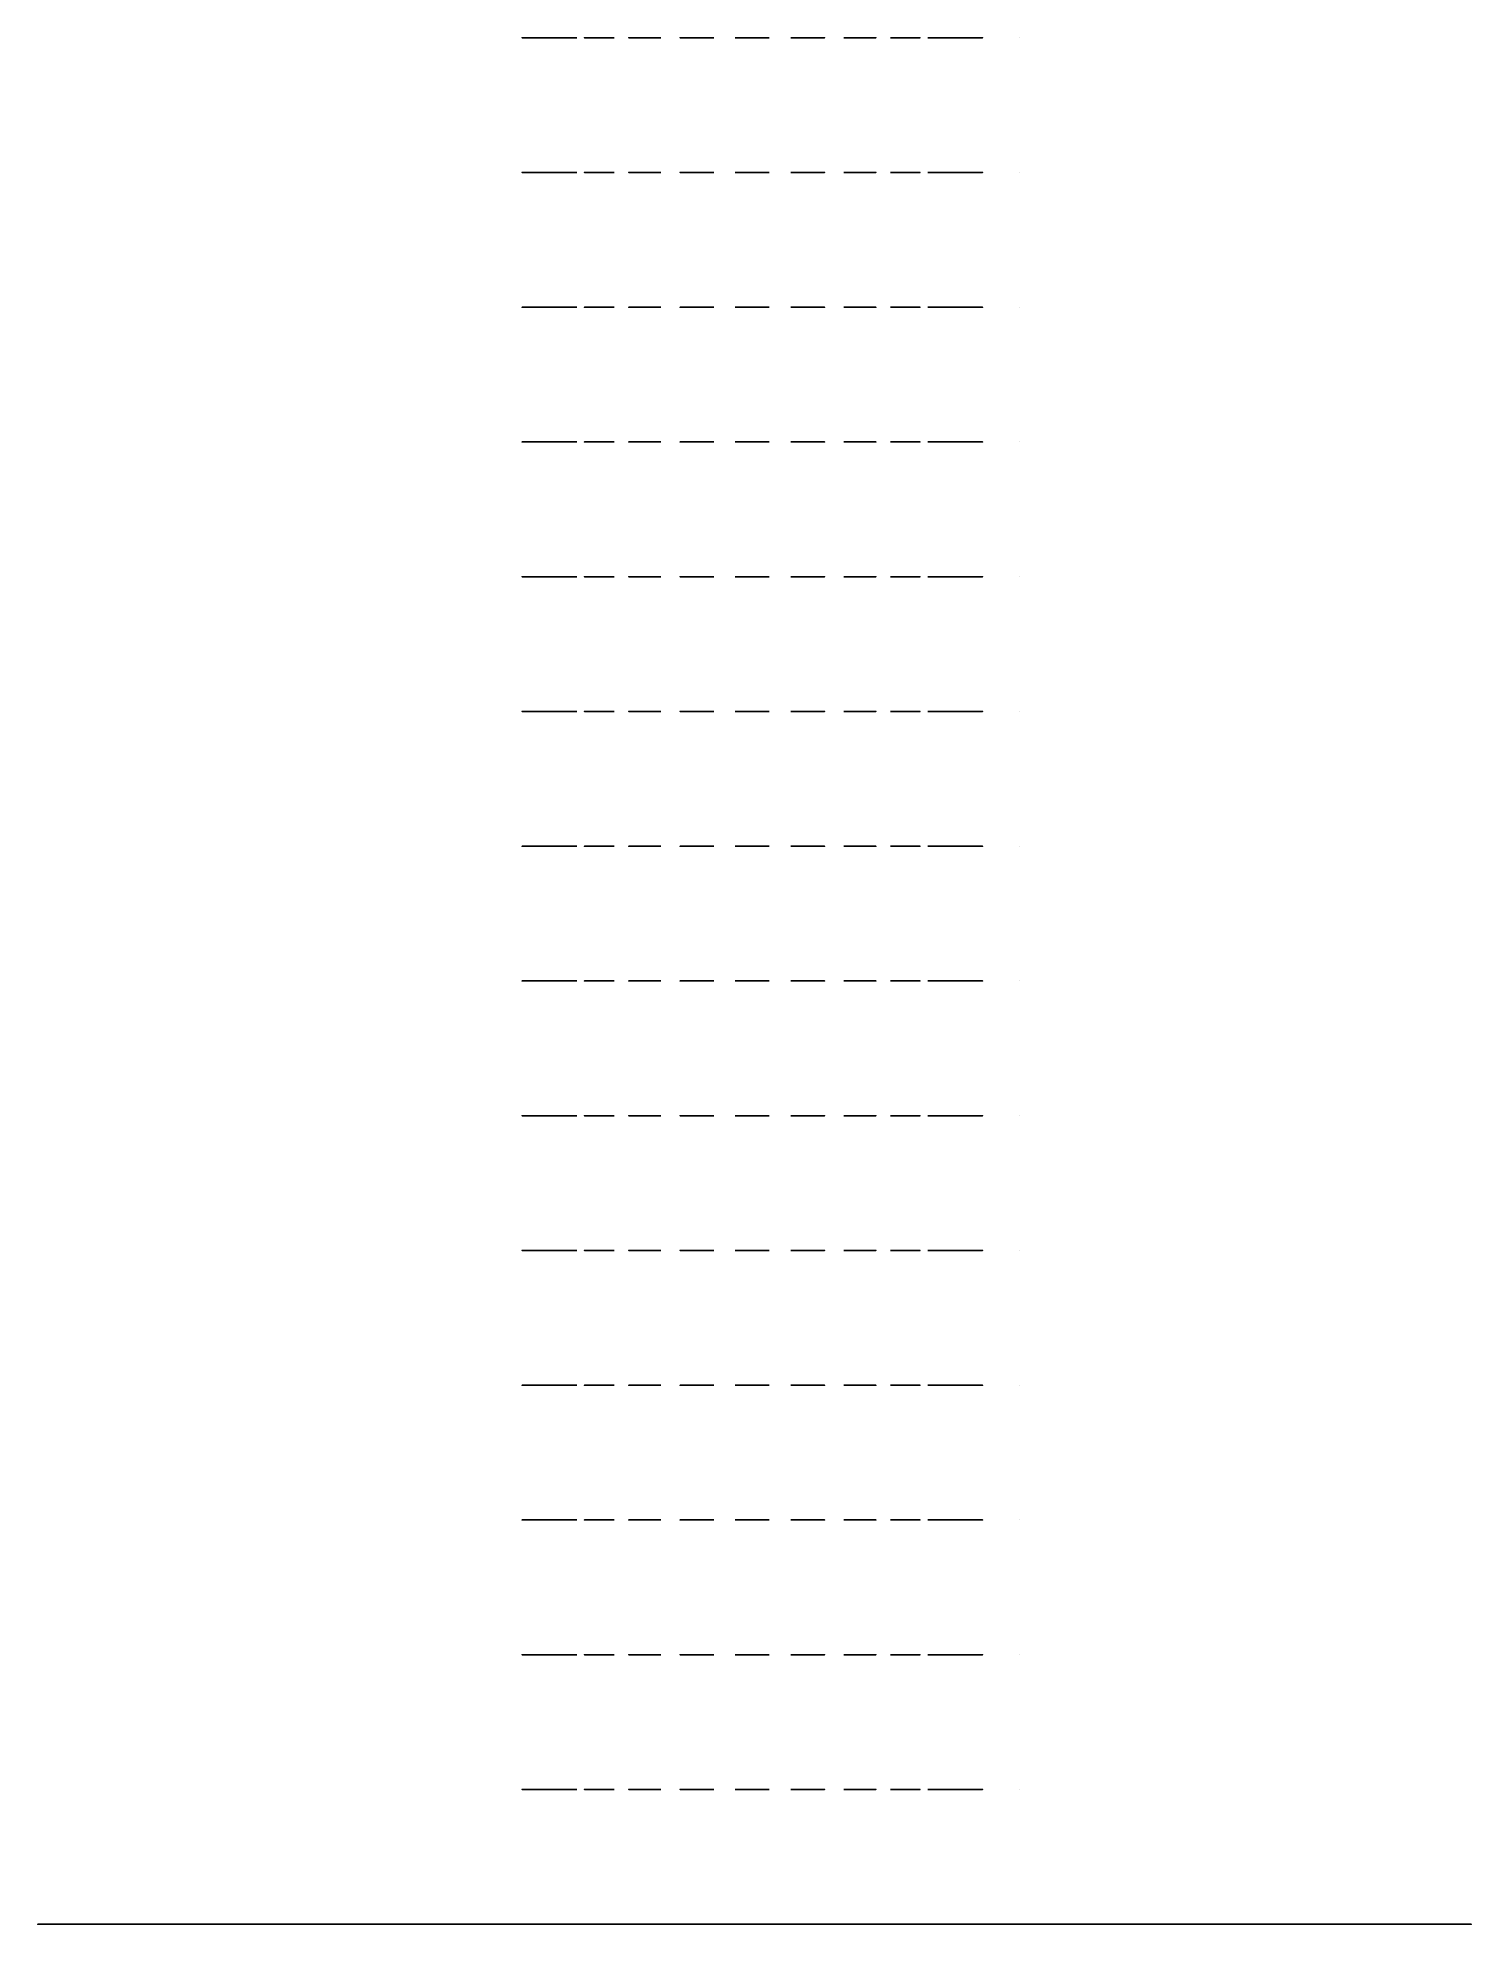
# Model space of a CAD drawing. Header units: millimetres. Extents: x 1897 to 3949, y 2318 to 5020.
import ezdxf

# ---------------------------------------------------------------- set-up
doc = ezdxf.new("R2010")
doc.units = ezdxf.units.MM

msp = doc.modelspace()

# ---------------------------------------------------------------- linework, layer by layer
at = {"extrusion": (0, -1, 6.12323e-17)}
for p, q in [((3302.1, 5020.4, -379.8), (3302.1, 5020.4, -383)), ((3302.1, 4827.4, -379.8), (3302.1, 4827.4, -383)), ((3302.1, 4634.4, -379.8), (3302.1, 4634.4, -383)), ((3302.1, 4441.4, -379.8), (3302.1, 4441.4, -383)), ((3302.1, 4248.4, -379.8), (3302.1, 4248.4, -383)), ((3302.1, 4055.4, -379.8), (3302.1, 4055.4, -383)), ((3302.1, 3862.4, -379.8), (3302.1, 3862.4, -383)), ((3302.1, 3669.4, -379.8), (3302.1, 3669.4, -383)), ((3302.1, 3476.4, -379.8), (3302.1, 3476.4, -383)), ((3302.1, 3283.4, -379.8), (3302.1, 3283.4, -383)), ((3302.1, 3090.4, -379.8), (3302.1, 3090.4, -383)), ((3302.1, 2897.4, -379.8), (3302.1, 2897.4, -383)), ((3302.1, 2704.4, -379.8), (3302.1, 2704.4, -383)), ((3302.1, 2511.4, -379.8), (3302.1, 2511.4, -383)), ((3302.1, 2318.4, -379.8), (3302.1, 2318.4, -383))]:
    msp.add_line(p, q, dxfattribs=at)
at = {"extrusion": (0, -1, 6.12323e-17), "elevation": -2318.4}
msp.add_lwpolyline([(2680.2, 276.7, 0.244733), (1897, -386.2), (3949.5, -376.8, 0.244927), (3159.5, 279.1)], format="xyb", dxfattribs=at)
for points in [[(2537.5, 180.7, 0.186272), (1974.6, -335.8), (2538.1, -333.2)], [(3302.8, 184.6), (3302.1, -329.8), (3871.5, -327.2, 0.18656)]]:
    msp.add_lwpolyline(points, format="xyb", close=True, dxfattribs=at)
at = {"extrusion": (0, -1, 6.12323e-17)}
for radius in [163.7, 129.2, 129.2]:
    msp.add_circle((2920.1, 56.4, -2318.4), radius, dxfattribs=at)
for centre, start, end in [((2614.8, 56.4, -5020.4), 87.7069, 272.2931), ((2625.2, 135.4, -5020.4), 72.7069, 257.2931), ((2625.2, -22.6, -5020.4), 102.7069, 287.2931), ((2655.7, 209.1, -5020.4), 57.7069, 242.2931), ((2655.7, -96.3, -5020.4), 117.7069, 302.2931), ((2704.2, 272.3, -5020.4), 42.7069, 227.2931), ((2704.2, -159.5, -5020.4), 132.7069, 317.2931), ((2767.5, 320.8, -5020.4), 27.7069, 212.2931), ((2767.5, -208, -5020.4), 147.7069, 332.2931), ((2841.1, 351.3, -5020.4), 12.7069, 197.2931), ((2841.1, -238.5, -5020.4), 162.7069, 347.2931), ((2920.1, 361.7, -5020.4), 357.7069, 182.2931), ((2920.1, -248.9, -5020.4), 177.7069, 2.2931), ((2999.2, -238.5, -5020.4), 192.7069, 17.2931), ((2999.2, 351.3, -5020.4), 342.7069, 167.2931), ((3072.8, -208, -5020.4), 207.7069, 32.2931), ((3072.8, 320.8, -5020.4), 327.7069, 152.2931), ((3136, -159.5, -5020.4), 222.7069, 47.2931), ((3136, 272.3, -5020.4), 312.7069, 137.2931), ((3184.6, -96.3, -5020.4), 237.7069, 62.2931), ((3184.6, 209.1, -5020.4), 297.7069, 122.2931), ((3215.1, -22.6, -5020.4), 252.7069, 77.2931), ((3215.1, 135.4, -5020.4), 282.7069, 107.2931), ((3225.5, 56.4, -5020.4), 267.7069, 92.2931), ((2614.8, 56.4, -4827.4), 87.7069, 272.2931), ((2625.2, 135.4, -4827.4), 72.7069, 257.2931), ((2625.2, -22.6, -4827.4), 102.7069, 287.2931), ((2655.7, 209.1, -4827.4), 57.7069, 242.2931), ((2655.7, -96.3, -4827.4), 117.7069, 302.2931), ((2704.2, 272.3, -4827.4), 42.7069, 227.2931), ((2704.2, -159.5, -4827.4), 132.7069, 317.2931), ((2767.5, 320.8, -4827.4), 27.7069, 212.2931), ((2767.5, -208, -4827.4), 147.7069, 332.2931), ((2841.1, 351.3, -4827.4), 12.7069, 197.2931), ((2841.1, -238.5, -4827.4), 162.7069, 347.2931), ((2920.1, 361.7, -4827.4), 357.7069, 182.2931), ((2920.1, -248.9, -4827.4), 177.7069, 2.2931), ((2999.2, -238.5, -4827.4), 192.7069, 17.2931), ((2999.2, 351.3, -4827.4), 342.7069, 167.2931), ((3072.8, -208, -4827.4), 207.7069, 32.2931), ((3072.8, 320.8, -4827.4), 327.7069, 152.2931), ((3136, -159.5, -4827.4), 222.7069, 47.2931), ((3136, 272.3, -4827.4), 312.7069, 137.2931), ((3184.6, -96.3, -4827.4), 237.7069, 62.2931), ((3184.6, 209.1, -4827.4), 297.7069, 122.2931), ((3215.1, -22.6, -4827.4), 252.7069, 77.2931), ((3215.1, 135.4, -4827.4), 282.7069, 107.2931), ((3225.5, 56.4, -4827.4), 267.7069, 92.2931), ((2614.8, 56.4, -4634.4), 87.7069, 272.2931), ((2625.2, 135.4, -4634.4), 72.7069, 257.2931), ((2625.2, -22.6, -4634.4), 102.7069, 287.2931), ((2655.7, 209.1, -4634.4), 57.7069, 242.2931), ((2655.7, -96.3, -4634.4), 117.7069, 302.2931), ((2704.2, 272.3, -4634.4), 42.7069, 227.2931), ((2704.2, -159.5, -4634.4), 132.7069, 317.2931), ((2767.5, 320.8, -4634.4), 27.7069, 212.2931), ((2767.5, -208, -4634.4), 147.7069, 332.2931), ((2841.1, 351.3, -4634.4), 12.7069, 197.2931), ((2841.1, -238.5, -4634.4), 162.7069, 347.2931), ((2920.1, 361.7, -4634.4), 357.7069, 182.2931), ((2920.1, -248.9, -4634.4), 177.7069, 2.2931), ((2999.2, -238.5, -4634.4), 192.7069, 17.2931), ((2999.2, 351.3, -4634.4), 342.7069, 167.2931), ((3072.8, -208, -4634.4), 207.7069, 32.2931), ((3072.8, 320.8, -4634.4), 327.7069, 152.2931), ((3136, -159.5, -4634.4), 222.7069, 47.2931), ((3136, 272.3, -4634.4), 312.7069, 137.2931), ((3184.6, -96.3, -4634.4), 237.7069, 62.2931), ((3184.6, 209.1, -4634.4), 297.7069, 122.2931), ((3215.1, -22.6, -4634.4), 252.7069, 77.2931), ((3215.1, 135.4, -4634.4), 282.7069, 107.2931), ((3225.5, 56.4, -4634.4), 267.7069, 92.2931), ((2614.8, 56.4, -4441.4), 87.7069, 272.2931), ((2625.2, 135.4, -4441.4), 72.7069, 257.2931), ((2625.2, -22.6, -4441.4), 102.7069, 287.2931), ((2655.7, 209.1, -4441.4), 57.7069, 242.2931), ((2655.7, -96.3, -4441.4), 117.7069, 302.2931), ((2704.2, 272.3, -4441.4), 42.7069, 227.2931), ((2704.2, -159.5, -4441.4), 132.7069, 317.2931), ((2767.5, 320.8, -4441.4), 27.7069, 212.2931), ((2767.5, -208, -4441.4), 147.7069, 332.2931), ((2841.1, 351.3, -4441.4), 12.7069, 197.2931), ((2841.1, -238.5, -4441.4), 162.7069, 347.2931), ((2920.1, 361.7, -4441.4), 357.7069, 182.2931), ((2920.1, -248.9, -4441.4), 177.7069, 2.2931), ((2999.2, -238.5, -4441.4), 192.7069, 17.2931), ((2999.2, 351.3, -4441.4), 342.7069, 167.2931), ((3072.8, -208, -4441.4), 207.7069, 32.2931), ((3072.8, 320.8, -4441.4), 327.7069, 152.2931), ((3136, -159.5, -4441.4), 222.7069, 47.2931), ((3136, 272.3, -4441.4), 312.7069, 137.2931), ((3184.6, -96.3, -4441.4), 237.7069, 62.2931), ((3184.6, 209.1, -4441.4), 297.7069, 122.2931), ((3215.1, -22.6, -4441.4), 252.7069, 77.2931), ((3215.1, 135.4, -4441.4), 282.7069, 107.2931), ((3225.5, 56.4, -4441.4), 267.7069, 92.2931), ((2614.8, 56.4, -4248.4), 87.7069, 272.2931), ((2625.2, 135.4, -4248.4), 72.7069, 257.2931), ((2625.2, -22.6, -4248.4), 102.7069, 287.2931), ((2655.7, 209.1, -4248.4), 57.7069, 242.2931), ((2655.7, -96.3, -4248.4), 117.7069, 302.2931), ((2704.2, 272.3, -4248.4), 42.7069, 227.2931), ((2704.2, -159.5, -4248.4), 132.7069, 317.2931), ((2767.5, 320.8, -4248.4), 27.7069, 212.2931), ((2767.5, -208, -4248.4), 147.7069, 332.2931), ((2841.1, 351.3, -4248.4), 12.7069, 197.2931), ((2841.1, -238.5, -4248.4), 162.7069, 347.2931), ((2920.1, 361.7, -4248.4), 357.7069, 182.2931), ((2920.1, -248.9, -4248.4), 177.7069, 2.2931), ((2999.2, -238.5, -4248.4), 192.7069, 17.2931), ((2999.2, 351.3, -4248.4), 342.7069, 167.2931), ((3072.8, -208, -4248.4), 207.7069, 32.2931), ((3072.8, 320.8, -4248.4), 327.7069, 152.2931), ((3136, -159.5, -4248.4), 222.7069, 47.2931), ((3136, 272.3, -4248.4), 312.7069, 137.2931), ((3184.6, -96.3, -4248.4), 237.7069, 62.2931), ((3184.6, 209.1, -4248.4), 297.7069, 122.2931), ((3215.1, -22.6, -4248.4), 252.7069, 77.2931), ((3215.1, 135.4, -4248.4), 282.7069, 107.2931), ((3225.5, 56.4, -4248.4), 267.7069, 92.2931), ((2614.8, 56.4, -4055.4), 87.7069, 272.2931), ((2625.2, 135.4, -4055.4), 72.7069, 257.2931), ((2625.2, -22.6, -4055.4), 102.7069, 287.2931), ((2655.7, 209.1, -4055.4), 57.7069, 242.2931), ((2655.7, -96.3, -4055.4), 117.7069, 302.2931), ((2704.2, 272.3, -4055.4), 42.7069, 227.2931), ((2704.2, -159.5, -4055.4), 132.7069, 317.2931), ((2767.5, 320.8, -4055.4), 27.7069, 212.2931), ((2767.5, -208, -4055.4), 147.7069, 332.2931), ((2841.1, 351.3, -4055.4), 12.7069, 197.2931), ((2841.1, -238.5, -4055.4), 162.7069, 347.2931), ((2920.1, 361.7, -4055.4), 357.7069, 182.2931), ((2920.1, -248.9, -4055.4), 177.7069, 2.2931), ((2999.2, -238.5, -4055.4), 192.7069, 17.2931), ((2999.2, 351.3, -4055.4), 342.7069, 167.2931), ((3072.8, -208, -4055.4), 207.7069, 32.2931), ((3072.8, 320.8, -4055.4), 327.7069, 152.2931), ((3136, -159.5, -4055.4), 222.7069, 47.2931), ((3136, 272.3, -4055.4), 312.7069, 137.2931), ((3184.6, -96.3, -4055.4), 237.7069, 62.2931), ((3184.6, 209.1, -4055.4), 297.7069, 122.2931), ((3215.1, -22.6, -4055.4), 252.7069, 77.2931), ((3215.1, 135.4, -4055.4), 282.7069, 107.2931), ((3225.5, 56.4, -4055.4), 267.7069, 92.2931), ((2614.8, 56.4, -3862.4), 87.7069, 272.2931), ((2625.2, 135.4, -3862.4), 72.7069, 257.2931), ((2625.2, -22.6, -3862.4), 102.7069, 287.2931), ((2655.7, 209.1, -3862.4), 57.7069, 242.2931), ((2655.7, -96.3, -3862.4), 117.7069, 302.2931), ((2704.2, 272.3, -3862.4), 42.7069, 227.2931), ((2704.2, -159.5, -3862.4), 132.7069, 317.2931), ((2767.5, 320.8, -3862.4), 27.7069, 212.2931), ((2767.5, -208, -3862.4), 147.7069, 332.2931), ((2841.1, 351.3, -3862.4), 12.7069, 197.2931), ((2841.1, -238.5, -3862.4), 162.7069, 347.2931), ((2920.1, 361.7, -3862.4), 357.7069, 182.2931), ((2920.1, -248.9, -3862.4), 177.7069, 2.2931), ((2999.2, -238.5, -3862.4), 192.7069, 17.2931), ((2999.2, 351.3, -3862.4), 342.7069, 167.2931), ((3072.8, -208, -3862.4), 207.7069, 32.2931), ((3072.8, 320.8, -3862.4), 327.7069, 152.2931), ((3136, -159.5, -3862.4), 222.7069, 47.2931), ((3136, 272.3, -3862.4), 312.7069, 137.2931), ((3184.6, -96.3, -3862.4), 237.7069, 62.2931), ((3184.6, 209.1, -3862.4), 297.7069, 122.2931), ((3215.1, -22.6, -3862.4), 252.7069, 77.2931), ((3215.1, 135.4, -3862.4), 282.7069, 107.2931), ((3225.5, 56.4, -3862.4), 267.7069, 92.2931), ((2614.8, 56.4, -3669.4), 87.7069, 272.2931), ((2625.2, 135.4, -3669.4), 72.7069, 257.2931), ((2625.2, -22.6, -3669.4), 102.7069, 287.2931), ((2655.7, 209.1, -3669.4), 57.7069, 242.2931), ((2655.7, -96.3, -3669.4), 117.7069, 302.2931), ((2704.2, 272.3, -3669.4), 42.7069, 227.2931), ((2704.2, -159.5, -3669.4), 132.7069, 317.2931), ((2767.5, 320.8, -3669.4), 27.7069, 212.2931), ((2767.5, -208, -3669.4), 147.7069, 332.2931), ((2841.1, 351.3, -3669.4), 12.7069, 197.2931), ((2841.1, -238.5, -3669.4), 162.7069, 347.2931), ((2920.1, 361.7, -3669.4), 357.7069, 182.2931), ((2920.1, -248.9, -3669.4), 177.7069, 2.2931), ((2999.2, -238.5, -3669.4), 192.7069, 17.2931), ((2999.2, 351.3, -3669.4), 342.7069, 167.2931), ((3072.8, -208, -3669.4), 207.7069, 32.2931), ((3072.8, 320.8, -3669.4), 327.7069, 152.2931), ((3136, -159.5, -3669.4), 222.7069, 47.2931), ((3136, 272.3, -3669.4), 312.7069, 137.2931), ((3184.6, -96.3, -3669.4), 237.7069, 62.2931), ((3184.6, 209.1, -3669.4), 297.7069, 122.2931), ((3215.1, -22.6, -3669.4), 252.7069, 77.2931), ((3215.1, 135.4, -3669.4), 282.7069, 107.2931), ((3225.5, 56.4, -3669.4), 267.7069, 92.2931), ((2614.8, 56.4, -3476.4), 87.7069, 272.2931), ((2625.2, 135.4, -3476.4), 72.7069, 257.2931), ((2625.2, -22.6, -3476.4), 102.7069, 287.2931), ((2655.7, 209.1, -3476.4), 57.7069, 242.2931), ((2655.7, -96.3, -3476.4), 117.7069, 302.2931), ((2704.2, 272.3, -3476.4), 42.7069, 227.2931), ((2704.2, -159.5, -3476.4), 132.7069, 317.2931), ((2767.5, 320.8, -3476.4), 27.7069, 212.2931), ((2767.5, -208, -3476.4), 147.7069, 332.2931), ((2841.1, 351.3, -3476.4), 12.7069, 197.2931), ((2841.1, -238.5, -3476.4), 162.7069, 347.2931), ((2920.1, 361.7, -3476.4), 357.7069, 182.2931), ((2920.1, -248.9, -3476.4), 177.7069, 2.2931), ((2999.2, -238.5, -3476.4), 192.7069, 17.2931), ((2999.2, 351.3, -3476.4), 342.7069, 167.2931), ((3072.8, -208, -3476.4), 207.7069, 32.2931), ((3072.8, 320.8, -3476.4), 327.7069, 152.2931), ((3136, -159.5, -3476.4), 222.7069, 47.2931), ((3136, 272.3, -3476.4), 312.7069, 137.2931), ((3184.6, -96.3, -3476.4), 237.7069, 62.2931), ((3184.6, 209.1, -3476.4), 297.7069, 122.2931), ((3215.1, -22.6, -3476.4), 252.7069, 77.2931), ((3215.1, 135.4, -3476.4), 282.7069, 107.2931), ((3225.5, 56.4, -3476.4), 267.7069, 92.2931), ((2614.8, 56.4, -3283.4), 87.7069, 272.2931), ((2625.2, 135.4, -3283.4), 72.7069, 257.2931), ((2625.2, -22.6, -3283.4), 102.7069, 287.2931), ((2655.7, 209.1, -3283.4), 57.7069, 242.2931), ((2655.7, -96.3, -3283.4), 117.7069, 302.2931), ((2704.2, 272.3, -3283.4), 42.7069, 227.2931), ((2704.2, -159.5, -3283.4), 132.7069, 317.2931), ((2767.5, 320.8, -3283.4), 27.7069, 212.2931), ((2767.5, -208, -3283.4), 147.7069, 332.2931), ((2841.1, 351.3, -3283.4), 12.7069, 197.2931), ((2841.1, -238.5, -3283.4), 162.7069, 347.2931), ((2920.1, 361.7, -3283.4), 357.7069, 182.2931), ((2920.1, -248.9, -3283.4), 177.7069, 2.2931), ((2999.2, -238.5, -3283.4), 192.7069, 17.2931), ((2999.2, 351.3, -3283.4), 342.7069, 167.2931), ((3072.8, -208, -3283.4), 207.7069, 32.2931), ((3072.8, 320.8, -3283.4), 327.7069, 152.2931), ((3136, -159.5, -3283.4), 222.7069, 47.2931), ((3136, 272.3, -3283.4), 312.7069, 137.2931), ((3184.6, -96.3, -3283.4), 237.7069, 62.2931), ((3184.6, 209.1, -3283.4), 297.7069, 122.2931), ((3215.1, -22.6, -3283.4), 252.7069, 77.2931), ((3215.1, 135.4, -3283.4), 282.7069, 107.2931), ((3225.5, 56.4, -3283.4), 267.7069, 92.2931), ((2614.8, 56.4, -3090.4), 87.7069, 272.2931), ((2625.2, 135.4, -3090.4), 72.7069, 257.2931), ((2625.2, -22.6, -3090.4), 102.7069, 287.2931), ((2655.7, 209.1, -3090.4), 57.7069, 242.2931), ((2655.7, -96.3, -3090.4), 117.7069, 302.2931), ((2704.2, 272.3, -3090.4), 42.7069, 227.2931), ((2704.2, -159.5, -3090.4), 132.7069, 317.2931), ((2767.5, 320.8, -3090.4), 27.7069, 212.2931), ((2767.5, -208, -3090.4), 147.7069, 332.2931), ((2841.1, 351.3, -3090.4), 12.7069, 197.2931), ((2841.1, -238.5, -3090.4), 162.7069, 347.2931), ((2920.1, 361.7, -3090.4), 357.7069, 182.2931), ((2920.1, -248.9, -3090.4), 177.7069, 2.2931), ((2999.2, -238.5, -3090.4), 192.7069, 17.2931), ((2999.2, 351.3, -3090.4), 342.7069, 167.2931), ((3072.8, -208, -3090.4), 207.7069, 32.2931), ((3072.8, 320.8, -3090.4), 327.7069, 152.2931), ((3136, -159.5, -3090.4), 222.7069, 47.2931), ((3136, 272.3, -3090.4), 312.7069, 137.2931), ((3184.6, -96.3, -3090.4), 237.7069, 62.2931), ((3184.6, 209.1, -3090.4), 297.7069, 122.2931), ((3215.1, -22.6, -3090.4), 252.7069, 77.2931), ((3215.1, 135.4, -3090.4), 282.7069, 107.2931), ((3225.5, 56.4, -3090.4), 267.7069, 92.2931), ((2614.8, 56.4, -2897.4), 87.7069, 272.2931), ((2625.2, 135.4, -2897.4), 72.7069, 257.2931), ((2625.2, -22.6, -2897.4), 102.7069, 287.2931), ((2655.7, 209.1, -2897.4), 57.7069, 242.2931), ((2655.7, -96.3, -2897.4), 117.7069, 302.2931), ((2704.2, 272.3, -2897.4), 42.7069, 227.2931), ((2704.2, -159.5, -2897.4), 132.7069, 317.2931), ((2767.5, 320.8, -2897.4), 27.7069, 212.2931), ((2767.5, -208, -2897.4), 147.7069, 332.2931), ((2841.1, 351.3, -2897.4), 12.7069, 197.2931), ((2841.1, -238.5, -2897.4), 162.7069, 347.2931), ((2920.1, 361.7, -2897.4), 357.7069, 182.2931), ((2920.1, -248.9, -2897.4), 177.7069, 2.2931), ((2999.2, -238.5, -2897.4), 192.7069, 17.2931), ((2999.2, 351.3, -2897.4), 342.7069, 167.2931), ((3072.8, -208, -2897.4), 207.7069, 32.2931), ((3072.8, 320.8, -2897.4), 327.7069, 152.2931), ((3136, -159.5, -2897.4), 222.7069, 47.2931), ((3136, 272.3, -2897.4), 312.7069, 137.2931), ((3184.6, -96.3, -2897.4), 237.7069, 62.2931), ((3184.6, 209.1, -2897.4), 297.7069, 122.2931), ((3215.1, -22.6, -2897.4), 252.7069, 77.2931), ((3215.1, 135.4, -2897.4), 282.7069, 107.2931), ((3225.5, 56.4, -2897.4), 267.7069, 92.2931), ((2614.8, 56.4, -2704.4), 87.7069, 272.2931), ((2625.2, 135.4, -2704.4), 72.7069, 257.2931), ((2625.2, -22.6, -2704.4), 102.7069, 287.2931), ((2655.7, 209.1, -2704.4), 57.7069, 242.2931), ((2655.7, -96.3, -2704.4), 117.7069, 302.2931), ((2704.2, 272.3, -2704.4), 42.7069, 227.2931), ((2704.2, -159.5, -2704.4), 132.7069, 317.2931), ((2767.5, 320.8, -2704.4), 27.7069, 212.2931), ((2767.5, -208, -2704.4), 147.7069, 332.2931), ((2841.1, 351.3, -2704.4), 12.7069, 197.2931), ((2841.1, -238.5, -2704.4), 162.7069, 347.2931), ((2920.1, 361.7, -2704.4), 357.7069, 182.2931), ((2920.1, -248.9, -2704.4), 177.7069, 2.2931), ((2999.2, -238.5, -2704.4), 192.7069, 17.2931), ((2999.2, 351.3, -2704.4), 342.7069, 167.2931), ((3072.8, -208, -2704.4), 207.7069, 32.2931), ((3072.8, 320.8, -2704.4), 327.7069, 152.2931), ((3136, -159.5, -2704.4), 222.7069, 47.2931), ((3136, 272.3, -2704.4), 312.7069, 137.2931), ((3184.6, -96.3, -2704.4), 237.7069, 62.2931), ((3184.6, 209.1, -2704.4), 297.7069, 122.2931), ((3215.1, -22.6, -2704.4), 252.7069, 77.2931), ((3215.1, 135.4, -2704.4), 282.7069, 107.2931), ((3225.5, 56.4, -2704.4), 267.7069, 92.2931), ((2614.8, 56.4, -2511.4), 87.7069, 272.2931), ((2625.2, 135.4, -2511.4), 72.7069, 257.2931), ((2625.2, -22.6, -2511.4), 102.7069, 287.2931), ((2655.7, 209.1, -2511.4), 57.7069, 242.2931), ((2655.7, -96.3, -2511.4), 117.7069, 302.2931), ((2704.2, 272.3, -2511.4), 42.7069, 227.2931), ((2704.2, -159.5, -2511.4), 132.7069, 317.2931), ((2767.5, 320.8, -2511.4), 27.7069, 212.2931), ((2767.5, -208, -2511.4), 147.7069, 332.2931), ((2841.1, 351.3, -2511.4), 12.7069, 197.2931), ((2841.1, -238.5, -2511.4), 162.7069, 347.2931), ((2920.1, 361.7, -2511.4), 357.7069, 182.2931), ((2920.1, -248.9, -2511.4), 177.7069, 2.2931), ((2999.2, -238.5, -2511.4), 192.7069, 17.2931), ((2999.2, 351.3, -2511.4), 342.7069, 167.2931), ((3072.8, -208, -2511.4), 207.7069, 32.2931), ((3072.8, 320.8, -2511.4), 327.7069, 152.2931), ((3136, -159.5, -2511.4), 222.7069, 47.2931), ((3136, 272.3, -2511.4), 312.7069, 137.2931), ((3184.6, -96.3, -2511.4), 237.7069, 62.2931), ((3184.6, 209.1, -2511.4), 297.7069, 122.2931), ((3215.1, -22.6, -2511.4), 252.7069, 77.2931), ((3215.1, 135.4, -2511.4), 282.7069, 107.2931), ((3225.5, 56.4, -2511.4), 267.7069, 92.2931), ((2614.8, 56.4, -2318.4), 87.7069, 272.2931), ((2625.2, 135.4, -2318.4), 72.7069, 257.2931), ((2625.2, -22.6, -2318.4), 102.7069, 287.2931), ((2655.7, 209.1, -2318.4), 57.7069, 242.2931), ((2655.7, -96.3, -2318.4), 117.7069, 302.2931), ((2704.2, 272.3, -2318.4), 42.7069, 227.2931), ((2704.2, -159.5, -2318.4), 132.7069, 317.2931), ((2767.5, 320.8, -2318.4), 27.7069, 212.2931), ((2767.5, -208, -2318.4), 147.7069, 332.2931), ((2841.1, 351.3, -2318.4), 12.7069, 197.2931), ((2841.1, -238.5, -2318.4), 162.7069, 347.2931), ((2920.1, 361.7, -2318.4), 357.7069, 182.2931), ((2920.1, -248.9, -2318.4), 177.7069, 2.2931), ((2999.2, -238.5, -2318.4), 192.7069, 17.2931), ((2999.2, 351.3, -2318.4), 342.7069, 167.2931), ((3072.8, -208, -2318.4), 207.7069, 32.2931), ((3072.8, 320.8, -2318.4), 327.7069, 152.2931), ((3136, -159.5, -2318.4), 222.7069, 47.2931), ((3136, 272.3, -2318.4), 312.7069, 137.2931), ((3184.6, -96.3, -2318.4), 237.7069, 62.2931), ((3184.6, 209.1, -2318.4), 297.7069, 122.2931), ((3215.1, -22.6, -2318.4), 252.7069, 77.2931), ((3215.1, 135.4, -2318.4), 282.7069, 107.2931), ((3225.5, 56.4, -2318.4), 267.7069, 92.2931)]:
    msp.add_arc(centre, 24.4, start, end, dxfattribs=at)

doc.saveas('drawing.dxf')
